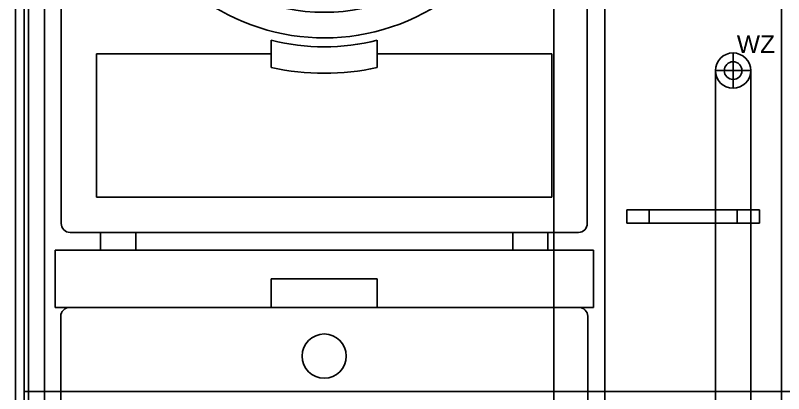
# Model space of a CAD drawing. Header units: millimetres. Extents: x 976 to 9349, y -1578 to 2211.
# Drawn here: x 5724 to 5811, y 532.2 to 575 of the extents above; entities that cross this region are included whole.
import ezdxf

# ---------------------------------------------------------------- set-up
doc = ezdxf.new("R2010")
doc.units = ezdxf.units.MM
for name, color, linetype in [('Meble', 42, 'Continuous'), ('Płytki', 254, 'Continuous'), ('Urządzenia', 183, 'Continuous'), ('Usunięte', 10, 'Continuous'), ('Ściany', 7, 'Continuous')]:
    doc.layers.add(name, color=color, linetype=linetype)

# ---------------------------------------------------------------- blocks, each defined once
blk = doc.blocks.new('Z$W@#22483')
blk.add_line((0, 0), (0, 257.2))
blk = doc.blocks.new('Z$W@#12717')
for p, q in [((0, 254.2), (0, 0)), ((85.3, 254.2), (85.3, 0)), ((1.8, 180), (1.8, 0)), ((65.3, 180), (65.3, 0)), ((67.8, 95.75), (82.8, 95.75)), ((67.8, 95.75), (67.8, 94.25)), ((70.3, 94.25), (70.3, 95.75)), ((80.3, 94.25), (80.3, 95.75)), ((82.8, 95.75), (82.8, 94.25)), ((67.8, 94.25), (82.8, 94.25))]:
    blk.add_line(p, q)
blk = doc.blocks.new('Z$W@#27038')
for p, q in [((1, 84.7), (58.7, 84.7)), ((0, 2.2), (0, 83.7)), ((59.7, 2.2), (59.7, 83.7)), ((0, 71.7), (19.652, 71.7)), ((40.048, 71.7), (59.7, 71.7)), ((39.648, 69.7), (44.891, 69.7)), ((55.433, 59.158), (44.891, 69.7)), ((54.212, 52.31), (55.433, 59.158)), ((1, 1.2), (58.7, 1.2)), ((4.5, 0), (4.5, 1.2)), ((8.5, 0), (8.5, 1.2)), ((51.2, 0), (51.2, 1.2)), ((55.2, 0), (55.2, 1.2)), ((4.5, 0), (8.5, 0)), ((55.2, 0), (51.2, 0))]:
    blk.add_line(p, q)
for centre, radius in [((29.85, 79.2), 2.5), ((29.85, 46.7), 21), ((29.85, 46.7), 16.5), ((49.7, 11.2), 6)]:
    blk.add_circle(centre, radius)
for centre, radius, start, end in [((1, 83.7), 1, 90, 180), ((58.7, 83.7), 1, 0, 90), ((29.85, 46.7), 27, 67.80839, 112.19161), ((29.85, 46.7), 25, 66.92608, 12.96768), ((1, 2.2), 1, 180, 270), ((58.7, 2.2), 1, 270, 0)]:
    blk.add_arc(centre, radius, start, end)
blk = doc.blocks.new('Z$W@#4253')
for p, q in [((0, 0), (0, 6.5)), ((0, 6.5), (61, 6.5)), ((61, 0), (61, 6.5)), ((24.5, 3.25), (36.5, 3.25)), ((24.5, 3.25), (24.5, 0)), ((36.5, 3.25), (36.5, 0)), ((0, 0), (61, 0))]:
    blk.add_line(p, q)
blk = doc.blocks.new('Z$W@#27168')
for p, q in [((1, 86), (58.6, 86)), ((0, 3), (0, 85)), ((59.6, 3), (59.6, 85)), ((0, 73), (22.659, 73)), ((36.941, 73), (59.6, 73)), ((36.656, 71), (44.841, 71)), ((55.383, 60.458), (44.841, 71)), ((53.646, 50.713), (55.383, 60.458)), ((23.8, 23.731), (23.8, 20.65)), ((35.8, 23.731), (35.8, 20.65)), ((4, 6), (4, 22.191)), ((23.8, 22.191), (4, 22.191)), ((35.8, 22.191), (55.6, 22.191)), ((55.6, 6), (55.6, 22.191)), ((4, 6), (55.6, 6)), ((1, 2), (58.6, 2)), ((4.45, 0), (4.45, 2)), ((8.45, 0), (8.45, 2)), ((51.15, 0), (51.15, 2)), ((55.15, 0), (55.15, 2)), ((4.45, 0), (8.45, 0)), ((4.45, 0), (8.45, 0)), ((55.15, 0), (51.15, 0)), ((51.15, 0), (55.15, 0))]:
    blk.add_line(p, q)
for centre, radius in [((29.8, 80), 2.5), ((29.8, 48), 21.1)]:
    blk.add_circle(centre, radius)
for centre, radius, start, end in [((1, 85), 1, 90, 180), ((58.6, 85), 1, 0, 90), ((29.8, 48), 26, 74.05763, 105.94237), ((29.8, 48), 24, 73.40216, 6.4916), ((29.8, 48), 25, 256.11346, 283.88654), ((29.8, 48), 28, 257.62637, 282.37363), ((1, 3), 1, 180, 270), ((58.6, 3), 1, 270, 0)]:
    blk.add_arc(centre, radius, start, end)

msp = doc.modelspace()

# ---------------------------------------------------------------- linework, layer by layer
at = {"layer": 'Płytki'}
for p, q in [((5724.995, 712.443), (5724.995, 456.743)), ((5784.995, 712.443), (5784.995, 456.743)), ((5724.995, 532.443), (5810.795, 532.443)), ((5810.703, 532.443), (5960.295, 532.443))]:
    msp.add_line(p, q, dxfattribs=at)
at = {"layer": 'Usunięte'}
for p, q in [((5805.32, 566.743), (5805.32, 570.743)), ((5805.32, 566.743), (5805.32, 570.743)), ((5803.32, 568.743), (5807.32, 568.743)), ((5803.32, 568.743), (5807.32, 568.743)), ((5803.32, 568.743), (5803.32, 455.743)), ((5807.32, 568.743), (5807.32, 455.743))]:
    msp.add_line(p, q, dxfattribs=at)
for radius in [2, 1]:
    msp.add_circle((5805.32, 568.743), radius, dxfattribs=at)

# ---------------------------------------------------------------- block references
at = {"layer": 'Meble'}
msp.add_blockref('Z$W@#12717', (5725.495, 457.243), dxfattribs=at)
at = {"layer": 'Urządzenia'}
for name, p in [('Z$W@#27168', (5729.195, 548.443)), ('Z$W@#4253', (5728.495, 541.943)), ('Z$W@#27038', (5729.145, 457.243))]:
    msp.add_blockref(name, p, dxfattribs=at)
at = {"layer": 'Ściany'}
msp.add_blockref('Z$W@#22483', (5723.995, 455.743), dxfattribs=at)

# ---------------------------------------------------------------- texts
at = {"layer": 'Usunięte', "insert": (5807.908, 571.747), "char_height": 2, "width": 9.88531, "attachment_point": 5}
msp.add_mtext('{\\fArial|b0|i0|c238|p0;WZ}', dxfattribs=at)

doc.saveas('drawing.dxf')
